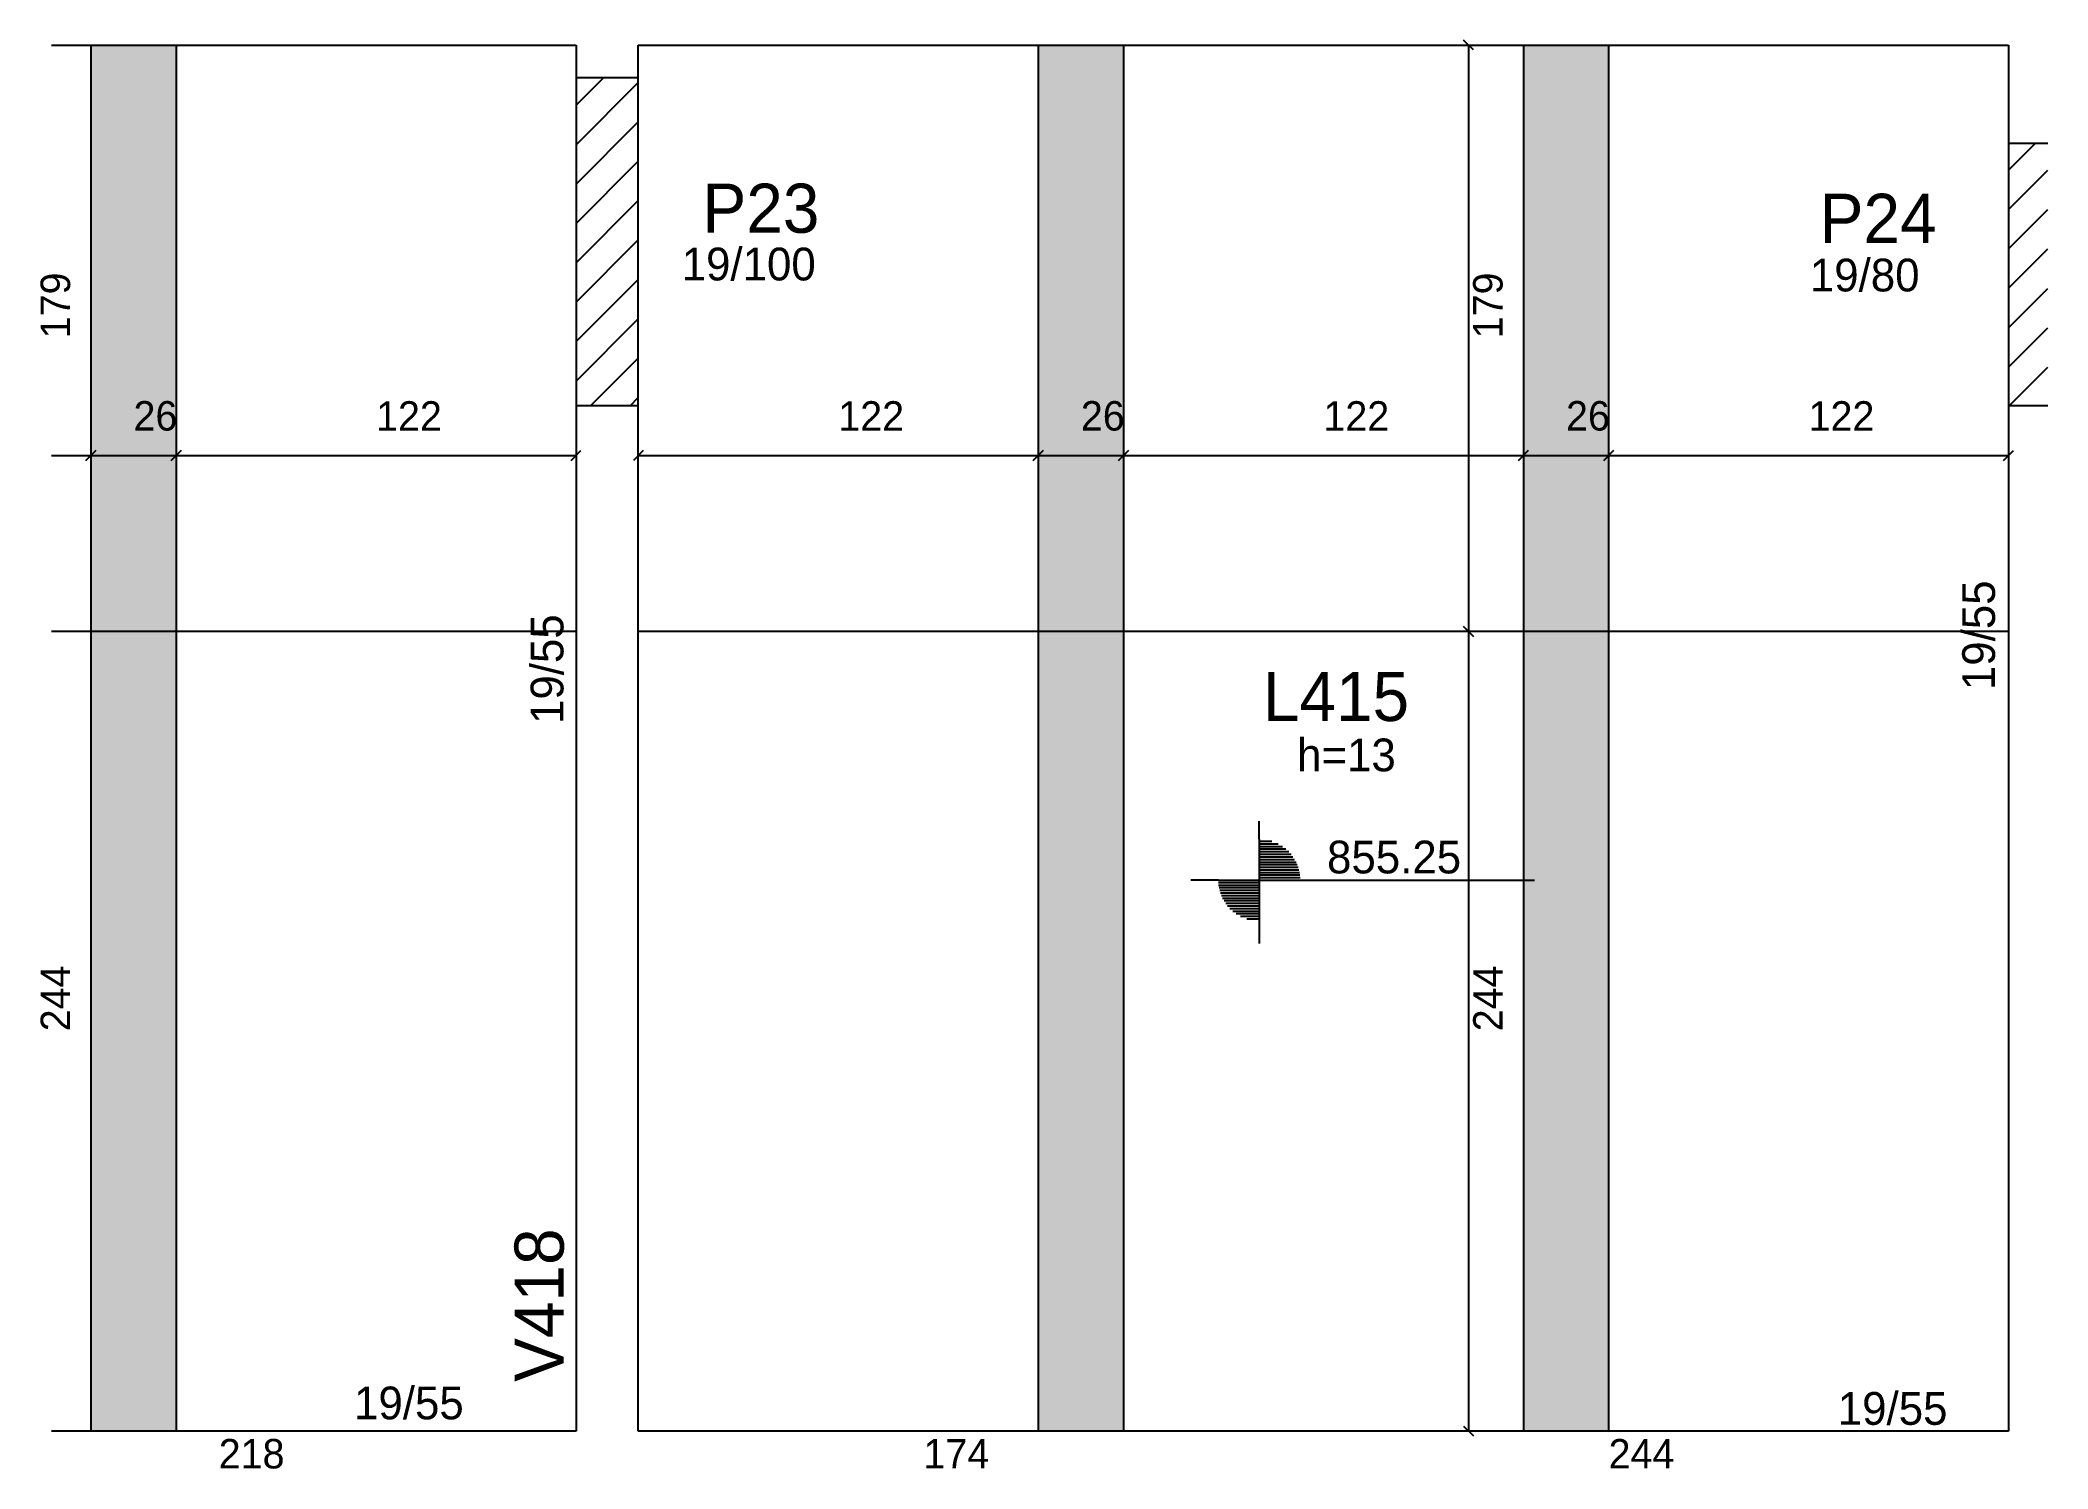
# Model space of a CAD drawing. Header units: metres. Extents: x 4433 to 5045, y 1579 to 2015.
import ezdxf

# ---------------------------------------------------------------- set-up
doc = ezdxf.new("R2010")
doc.units = ezdxf.units.M
for name, color, linetype in [('3', 7, 'Continuous'), ('4', 7, 'Continuous'), ('7', 7, 'Continuous'), ('9', 7, 'Continuous'), ('Hachura', 7, 'Continuous'), ('Painéis', 7, 'Continuous')]:
    doc.layers.add(name, color=color, linetype=linetype)

msp = doc.modelspace()

# ---------------------------------------------------------------- hatches: boundary and pattern name
at = {"layer": '9'}
h = msp.add_hatch(color=7, dxfattribs=at)
h.dxf.hatch_style = 1
h.paths.add_polyline_path([(5033.47, 1813.12), (5033.47, 1813.12), (5033.47, 2013.12), (5033.47, 2013.12), (5033.47, 1813.12)])
at = {"layer": 'Hachura'}
h = msp.add_hatch(color=7, dxfattribs=at)
h.dxf.hatch_style = 1
h.paths.add_polyline_path([(4448.48, 1590.12), (4474.48, 1590.12), (4474.48, 2013.12), (4448.48, 2013.12), (4448.48, 1590.12)])
h = msp.add_hatch(color=7, dxfattribs=at)
h.dxf.hatch_style = 1
h.paths.add_polyline_path([(4737.48, 1590.12), (4763.48, 1590.12), (4763.48, 2013.12), (4737.48, 2013.12), (4737.48, 1590.12)])
h = msp.add_hatch(color=7, dxfattribs=at)
h.dxf.hatch_style = 1
h.paths.add_polyline_path([(4885.48, 1590.12), (4911.48, 1590.12), (4911.48, 2013.12), (4885.48, 2013.12), (4885.48, 1590.12)])

# ---------------------------------------------------------------- linework, layer by layer
at = {"layer": '3', "color": 3, "lineweight": 25}
for p, q in [((4596.47, 1994.73), (4604.86, 2003.12)), ((4596.47, 1982.71), (4615.47, 2001.71)), ((4596.47, 1970.69), (4615.47, 1989.69)), ((5033.47, 1974.94), (5041.65, 1983.12)), ((4596.47, 1958.67), (4615.47, 1977.67)), ((5033.47, 1962.92), (5045.47, 1974.92)), ((4596.47, 1946.65), (4615.47, 1965.65)), ((5033.47, 1950.9), (5045.47, 1962.9)), ((4596.47, 1934.63), (4615.47, 1953.63)), ((5033.47, 1938.88), (5045.47, 1950.88)), ((4596.47, 1922.61), (4615.47, 1941.61)), ((5033.47, 1926.86), (5045.47, 1938.86)), ((4596.47, 1910.58), (4615.47, 1929.58)), ((5033.47, 1914.84), (5045.47, 1926.84)), ((4601.03, 1903.12), (4615.47, 1917.56)), ((5033.78, 1903.12), (5045.47, 1914.81)), ((4613.05, 1903.12), (4615.47, 1905.54)), ((4804.92, 1770.74), (4804.92, 1776.25)), ((4804.92, 1770.74), (4804.92, 1745.74)), ((4804.92, 1770.13), (4808.77, 1770.13)), ((4804.92, 1769.34), (4810.67, 1769.34)), ((4804.92, 1768.55), (4812, 1768.55)), ((4804.92, 1767.76), (4813.03, 1767.76)), ((4804.92, 1766.96), (4813.88, 1766.96)), ((4804.92, 1766.17), (4814.59, 1766.17)), ((4804.92, 1765.38), (4815.19, 1765.38)), ((4804.92, 1764.58), (4815.69, 1764.58)), ((4792.42, 1758.24), (4784, 1758.24)), ((4792.42, 1758.24), (4817.42, 1758.24)), ((4804.92, 1763.79), (4816.12, 1763.79)), ((4804.92, 1763), (4816.48, 1763)), ((4804.92, 1762.21), (4816.78, 1762.21)), ((4804.92, 1761.41), (4817.01, 1761.41)), ((4804.92, 1760.62), (4817.19, 1760.62)), ((4804.92, 1759.83), (4817.32, 1759.83)), ((4804.92, 1759.03), (4817.42, 1759.03)), ((4817.42, 1758.24), (4888.85, 1758.24)), ((4804.92, 1757.45), (4792.42, 1757.45)), ((4804.92, 1756.66), (4792.52, 1756.66)), ((4804.92, 1755.86), (4792.65, 1755.86)), ((4804.92, 1755.07), (4792.83, 1755.07)), ((4804.92, 1754.28), (4793.07, 1754.28)), ((4804.92, 1753.48), (4793.36, 1753.48)), ((4804.92, 1752.69), (4793.72, 1752.69)), ((4804.92, 1751.9), (4794.15, 1751.9)), ((4804.92, 1751.11), (4794.66, 1751.11)), ((4804.92, 1750.31), (4795.26, 1750.31)), ((4804.92, 1749.52), (4795.97, 1749.52)), ((4804.92, 1748.73), (4796.82, 1748.73)), ((4804.92, 1747.93), (4797.85, 1747.93)), ((4804.92, 1747.14), (4799.17, 1747.14)), ((4804.92, 1746.35), (4801.07, 1746.35)), ((4804.92, 1745.74), (4804.92, 1738.87))]:
    msp.add_line(p, q, dxfattribs=at)
for points in [[(4436.48, 2013.12), (4596.47, 2013.12)], [(4596.47, 2013.12), (4596.47, 2003.12)], [(4615.47, 2013.12), (5033.47, 2013.12)], [(4615.47, 2003.12), (4615.47, 2013.12)], [(5033.47, 2013.12), (5033.47, 1983.12)], [(4596.47, 1903.12), (4596.47, 1590.12)], [(4615.47, 1590.12), (4615.47, 1903.12)], [(5033.47, 1903.12), (5033.47, 1590.12)], [(4596.47, 1590.12), (4436.48, 1590.12)], [(5033.47, 1590.12), (4615.47, 1590.12)]]:
    msp.add_lwpolyline(points, dxfattribs=at)
at = {"layer": '7', "color": 7, "lineweight": 25}
for points in [[(4615.47, 2003.12), (4596.47, 2003.12)], [(4596.47, 2003.12), (4596.47, 1903.12)], [(4615.47, 1903.12), (4615.47, 2003.12)], [(5045.47, 1983.12), (5033.47, 1983.12)], [(5033.47, 1983.12), (5033.47, 1903.12)], [(4596.47, 1903.12), (4615.47, 1903.12)], [(5033.47, 1903.12), (5045.47, 1903.12)]]:
    msp.add_lwpolyline(points, dxfattribs=at)
at = {"layer": 'Painéis', "color": 200, "lineweight": 25}
for p, q in [((4448.48, 2013.12), (4448.48, 1590.12)), ((4474.48, 2013.12), (4474.48, 1590.12)), ((4737.48, 2013.12), (4737.48, 1590.12)), ((4763.48, 2013.12), (4763.48, 1590.12)), ((4885.48, 2013.12), (4885.48, 1590.12)), ((4911.48, 2013.12), (4911.48, 1590.12)), ((4596.38, 1834.12), (4436.48, 1834.12)), ((5033.38, 1834.12), (4615.38, 1834.12))]:
    msp.add_line(p, q, dxfattribs=at)
at = {"layer": 'Painéis', "color": 0, "lineweight": 25}
for p, q in [((4870.23, 2011.62), (4867.23, 2014.62)), ((4446.98, 1886.37), (4449.98, 1889.37)), ((4449.98, 1889.37), (4446.98, 1886.37)), ((4472.98, 1886.37), (4475.98, 1889.37)), ((4475.98, 1889.37), (4472.98, 1886.37)), ((4594.97, 1886.37), (4597.97, 1889.37)), ((4616.97, 1889.37), (4613.97, 1886.37)), ((4735.98, 1886.37), (4738.98, 1889.37)), ((4738.98, 1889.37), (4735.98, 1886.37)), ((4761.98, 1886.37), (4764.98, 1889.37)), ((4764.98, 1889.37), (4761.98, 1886.37)), ((4883.98, 1886.37), (4886.98, 1889.37)), ((4886.98, 1889.37), (4883.98, 1886.37)), ((4909.98, 1886.37), (4912.98, 1889.37)), ((4912.98, 1889.37), (4909.98, 1886.37)), ((5031.97, 1886.37), (5034.97, 1889.37)), ((4867.23, 1835.62), (4870.23, 1832.62)), ((4870.23, 1832.62), (4867.23, 1835.62)), ((4867.23, 1591.62), (4870.23, 1588.62))]:
    msp.add_line(p, q, dxfattribs=at)
at = {"layer": 'Painéis', "color": 4, "lineweight": 25}
for p, q in [((4868.73, 2013.12), (4868.73, 1834.12)), ((4436.48, 1887.87), (4448.48, 1887.87)), ((4448.48, 1887.87), (4474.48, 1887.87)), ((4474.48, 1887.87), (4596.47, 1887.87)), ((4615.47, 1887.87), (4737.48, 1887.87)), ((4737.48, 1887.87), (4763.48, 1887.87)), ((4763.48, 1887.87), (4885.48, 1887.87)), ((4885.48, 1887.87), (4911.48, 1887.87)), ((4911.48, 1887.87), (5033.47, 1887.87)), ((4868.73, 1834.12), (4868.73, 1590.12))]:
    msp.add_line(p, q, dxfattribs=at)

# ---------------------------------------------------------------- texts
at = {"layer": '3', "color": 3, "lineweight": 25}
for s, p in [('19/100', (4628.71, 1941.29)), ('19/80', (4972.87, 1937.93)), ('h=13', (4816.44, 1791.47)), ('855.25', (4825.58, 1760.31)), ('19/55', (4528.76, 1593.69)), ('19/55', (4981.39, 1592.02))]:
    msp.add_text(s, height=10, dxfattribs=at).set_placement(p)
for p in [(5029.35, 1816.25), (4592.63, 1805.92)]:
    msp.add_text('19/55', height=10, rotation=90, dxfattribs=at).set_placement(p)
at = {"layer": '4', "color": 4, "lineweight": 25}
for s, p in [('P23', (4635.04, 1955.82)), ('P24', (4975.85, 1952.74)), ('L415', (4805.99, 1806.82))]:
    msp.add_text(s, height=15, dxfattribs=at).set_placement(p)
msp.add_text('V418', height=15, rotation=90, dxfattribs=at).set_placement((4592.72, 1605.12))
at = {"layer": 'Painéis', "color": 240, "lineweight": 25}
for s, p in [('179', (4442.14, 1923.62)), ('179', (4879.14, 1923.62)), ('244', (4442.16, 1712.12)), ('244', (4879.16, 1712.12))]:
    msp.add_text(s, height=9, rotation=90, dxfattribs=at).set_placement(p)
for s, p in [('26', (4461.48, 1895.46)), ('122', (4535.48, 1895.42)), ('122', (4676.48, 1895.42)), ('26', (4750.48, 1895.46)), ('122', (4824.48, 1895.42)), ('26', (4898.48, 1895.46)), ('122', (4972.48, 1895.42)), ('218', (4487.47, 1578.71)), ('174', (4702.47, 1578.69)), ('244', (4911.47, 1578.69))]:
    msp.add_text(s, height=9, dxfattribs=at).set_placement(p)

doc.saveas('drawing.dxf')
